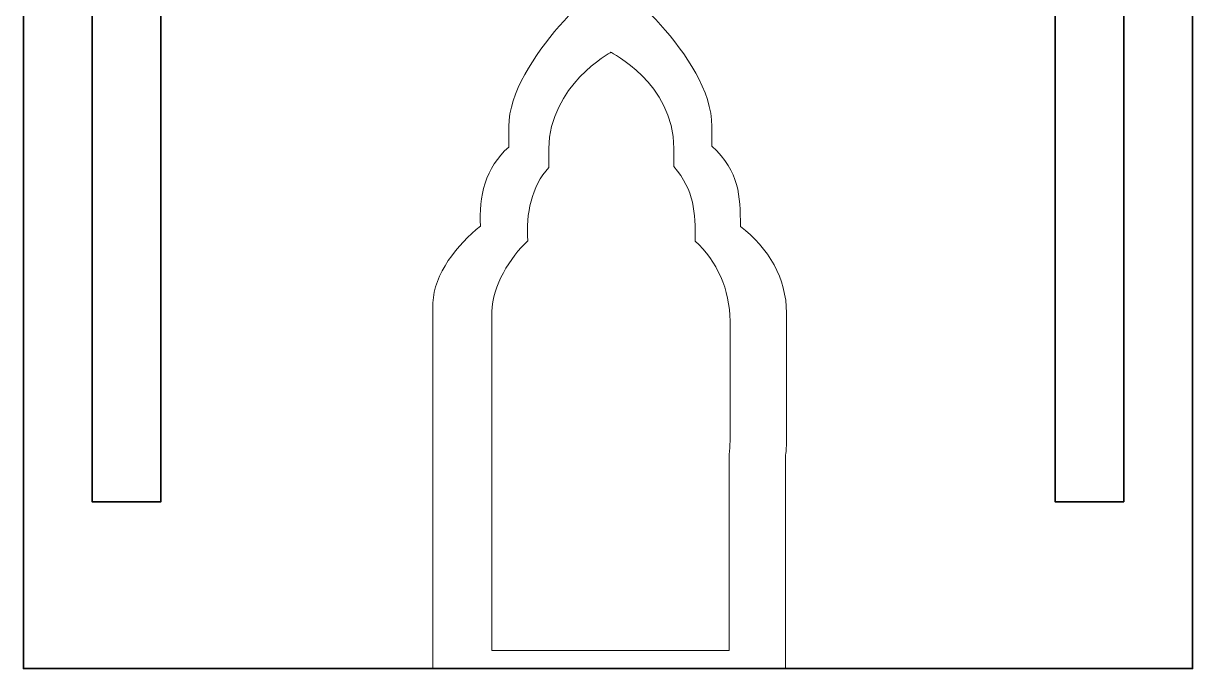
# Model space of a CAD drawing. Header units: centimetres. Extents: x -23.9 to 25.8, y -49.2 to 14.5.
# Drawn here: x 1.76 to 10.4, y -10.68 to -5.92 of the extents above; entities that cross this region are included whole.
import ezdxf

# ---------------------------------------------------------------- set-up
doc = ezdxf.new("R2010")
doc.units = ezdxf.units.CM
doc.header["$MEASUREMENT"] = 0
doc.layers.add('layer 1', color=7, linetype='Continuous')

msp = doc.modelspace()

# ---------------------------------------------------------------- linework, layer by layer
at = {"layer": 'layer 1', "color": 1, "lineweight": 35}
msp.add_open_spline([(6.0803, 0.64245), (6.0803, 0.64245), (9.38142, -4.57796), (9.38142, -4.57796), (9.38142, -4.57796), (9.38142, -4.57796), (9.38142, -9.45208), (9.38142, -9.45208), (9.38142, -9.45208), (9.38142, -9.45208), (9.88935, -9.45208), (9.88935, -9.45208), (9.88935, -9.45208), (9.88935, -9.45208), (9.88935, -5.3866), (9.88935, -5.3866), (9.88935, -5.3866), (9.88935, -5.3866), (10.39742, -5.83805), (10.39742, -5.83805), (10.39742, -5.83805), (10.39742, -5.83805), (10.39742, -10.6838), (10.39742, -10.6838), (10.39742, -10.6838), (10.39742, -10.6838), (9.88935, -10.6838), (9.88935, -10.6838), (9.88935, -10.6838), (9.88935, -10.6838), (9.88935, -10.68391), (9.88935, -10.68391), (9.88935, -10.68391), (9.88935, -10.68391), (2.26935, -10.68391), (2.26935, -10.68391), (2.26935, -10.68391), (2.26935, -10.68391), (1.76142, -10.68324), (1.76142, -10.68324), (1.76142, -10.68324), (1.76142, -10.68324), (1.76142, -5.82386), (1.76142, -5.82386), (1.76142, -5.82386), (1.76142, -5.82386), (2.26935, -5.38152), (2.26935, -5.38152), (2.26935, -5.38152), (2.26935, -5.38152), (2.26935, -9.45208), (2.26935, -9.45208), (2.26935, -9.45208), (2.26935, -9.45208), (2.77742, -9.45208), (2.77742, -9.45208), (2.77742, -9.45208), (2.77742, -9.45208), (2.77742, -4.57852), (2.77742, -4.57852), (2.77742, -4.57852), (2.77742, -4.57852), (6.0803, 0.64245), (6.0803, 0.64245)], degree=3, knots=[0, 0, 0, 0, 0.0588235, 0.0588235, 0.0588235, 0.0588235, 0.1176471, 0.1176471, 0.1176471, 0.1176471, 0.1764706, 0.1764706, 0.1764706, 0.1764706, 0.2352941, 0.2352941, 0.2352941, 0.2352941, 0.2941176, 0.2941176, 0.2941176, 0.2941176, 0.3529412, 0.3529412, 0.3529412, 0.3529412, 0.4117647, 0.4117647, 0.4117647, 0.4117647, 0.4705882, 0.4705882, 0.4705882, 0.4705882, 0.5294118, 0.5294118, 0.5294118, 0.5294118, 0.5882353, 0.5882353, 0.5882353, 0.5882353, 0.6470588, 0.6470588, 0.6470588, 0.6470588, 0.7058824, 0.7058824, 0.7058824, 0.7058824, 0.7647059, 0.7647059, 0.7647059, 0.7647059, 0.8235294, 0.8235294, 0.8235294, 0.8235294, 0.8823529, 0.8823529, 0.8823529, 0.8823529, 1, 1, 1, 1], dxfattribs=at)
at = {"layer": 'layer 1', "color": 5, "lineweight": 20}
msp.add_open_spline([(6.09011, -5.57071), (6.09011, -5.57071), (6.84375, -6.15569), (6.84721, -6.6803), (6.84721, -6.6803), (6.84721, -6.6803), (6.84721, -6.82473), (6.84721, -6.82473), (6.84721, -6.82473), (7.05044, -7.02094), (7.05722, -7.18548), (7.05722, -7.41853), (7.05722, -7.41853), (7.2668, -7.57742), (7.39772, -7.80411), (7.39772, -8.05656), (7.39772, -8.05656), (7.39772, -8.05656), (7.39772, -9.01223), (7.39772, -9.01223), (7.39772, -9.01223), (7.39772, -9.04875), (7.39468, -9.08455), (7.38932, -9.11983), (7.38932, -9.11983), (7.38932, -9.11983), (7.38932, -10.68144), (7.38932, -10.68144), (7.38932, -10.68144), (7.38932, -10.68144), (4.78663, -10.68144), (4.78663, -10.68144), (4.78663, -10.68144), (4.78663, -10.68144), (4.78663, -7.98145), (4.78663, -7.98145), (4.78663, -7.98145), (4.79129, -7.77501), (4.96701, -7.54859), (5.13856, -7.41591), (5.13856, -7.41591), (5.12092, -7.20093), (5.17578, -6.98087), (5.34596, -6.83231), (5.34596, -6.83231), (5.34596, -6.83231), (5.34596, -6.6803), (5.34596, -6.6803), (5.34596, -6.6803), (5.35094, -6.18215), (6.09011, -5.57071), (6.09011, -5.57071)], degree=3, knots=[0, 0, 0, 0, 0.0714286, 0.0714286, 0.0714286, 0.0714286, 0.1428571, 0.1428571, 0.1428571, 0.1428571, 0.2142857, 0.2142857, 0.2142857, 0.2142857, 0.2857143, 0.2857143, 0.2857143, 0.2857143, 0.3571429, 0.3571429, 0.3571429, 0.3571429, 0.4285714, 0.4285714, 0.4285714, 0.4285714, 0.5, 0.5, 0.5, 0.5, 0.5714286, 0.5714286, 0.5714286, 0.5714286, 0.6428571, 0.6428571, 0.6428571, 0.6428571, 0.7142857, 0.7142857, 0.7142857, 0.7142857, 0.7857143, 0.7857143, 0.7857143, 0.7857143, 0.8571429, 0.8571429, 0.8571429, 0.8571429, 1, 1, 1, 1], dxfattribs=at)
at = {"layer": 'layer 1', "color": 1, "lineweight": 18}
msp.add_open_spline([(6.09946, -6.1324), (6.09946, -6.1324), (6.56361, -6.35659), (6.56608, -6.84265), (6.56608, -6.84265), (6.56608, -6.84265), (6.56608, -6.97646), (6.56608, -6.97646), (6.56608, -6.97646), (6.71918, -7.15821), (6.72426, -7.31061), (6.72426, -7.52644), (6.72426, -7.52644), (6.8822, -7.67372), (6.98073, -7.88373), (6.98073, -8.11759), (6.98073, -8.11759), (6.98073, -8.11759), (6.98073, -9.00313), (6.98073, -9.00313), (6.98073, -9.00313), (6.98073, -9.03689), (6.97841, -9.07009), (6.97438, -9.10276), (6.97438, -9.10276), (6.97438, -9.10276), (6.97438, -10.54957), (6.97438, -10.54957), (6.97438, -10.54957), (6.97438, -10.54957), (5.22125, -10.54957), (5.22125, -10.54957), (5.22125, -10.54957), (5.22125, -10.54957), (5.22125, -8.04816), (5.22125, -8.04816), (5.22125, -8.04816), (5.22471, -7.85689), (5.35711, -7.64713), (5.48626, -7.52408), (5.48626, -7.52408), (5.47303, -7.32497), (5.51424, -7.12099), (5.64237, -6.98348), (5.64237, -6.98348), (5.64237, -6.98348), (5.64237, -6.84265), (5.64237, -6.84265), (5.64237, -6.84265), (5.64625, -6.38115), (6.09946, -6.1324), (6.09946, -6.1324)], degree=3, knots=[0, 0, 0, 0, 0.0714286, 0.0714286, 0.0714286, 0.0714286, 0.1428571, 0.1428571, 0.1428571, 0.1428571, 0.2142857, 0.2142857, 0.2142857, 0.2142857, 0.2857143, 0.2857143, 0.2857143, 0.2857143, 0.3571429, 0.3571429, 0.3571429, 0.3571429, 0.4285714, 0.4285714, 0.4285714, 0.4285714, 0.5, 0.5, 0.5, 0.5, 0.5714286, 0.5714286, 0.5714286, 0.5714286, 0.6428571, 0.6428571, 0.6428571, 0.6428571, 0.7142857, 0.7142857, 0.7142857, 0.7142857, 0.7857143, 0.7857143, 0.7857143, 0.7857143, 0.8571429, 0.8571429, 0.8571429, 0.8571429, 1, 1, 1, 1], dxfattribs=at)

doc.saveas('drawing.dxf')
